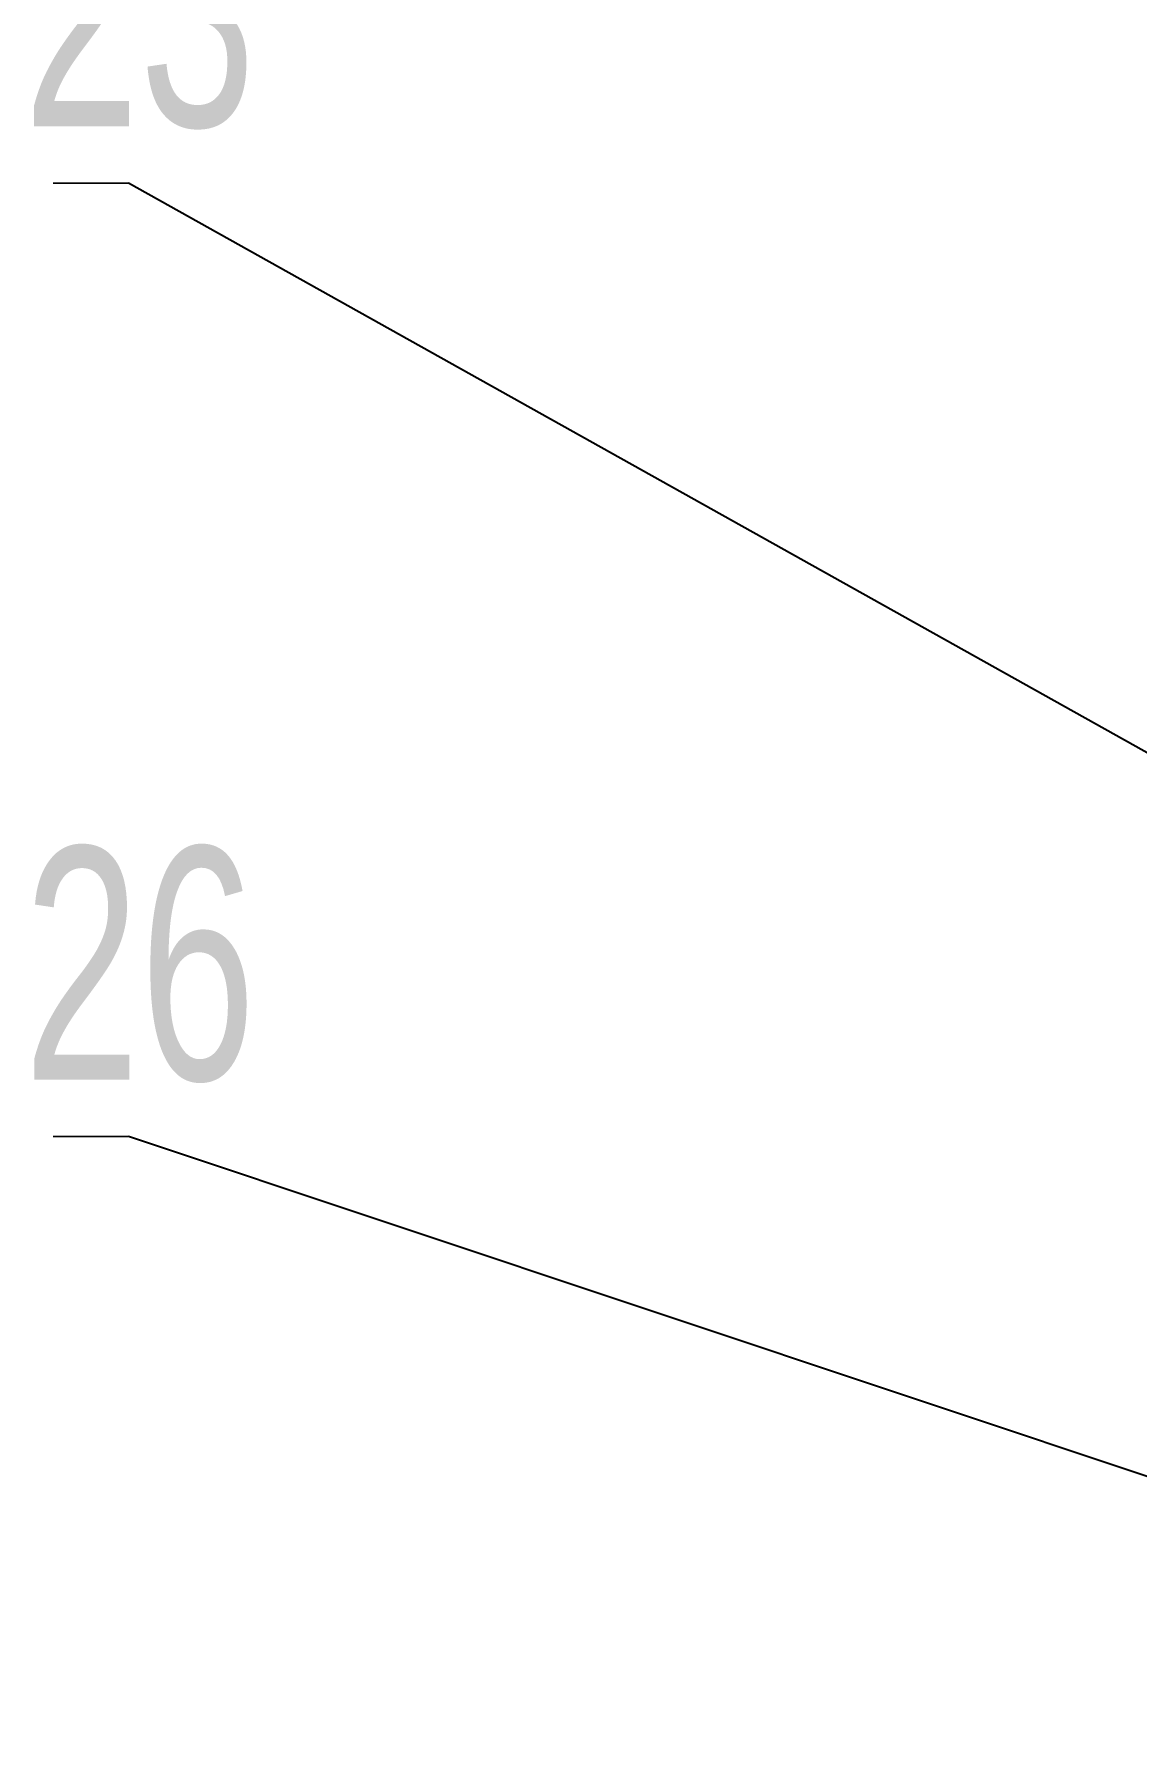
# Model space of a CAD drawing. Header units: millimetres. Extents: x 13 to 7248, y -1201 to 1478.
# Drawn here: x 820.7 to 903.7, y 1251.2 to 1379.1 of the extents above; entities that cross this region are included whole.
import ezdxf

# ---------------------------------------------------------------- set-up
doc = ezdxf.new("R2010")
doc.units = ezdxf.units.MM
doc.header["$LTSCALE"] = 5
doc.linetypes.add('SLD-实线', pattern=[0])
doc.layers.get('0').update_dxf_attribs({"lineweight": 30})
doc.layers.add('标注线', color=4, linetype='SLD-实线')
doc.styles.add('SLDTEXTSTYLE4', font='', dxfattribs={"width": 0.67})
doc.styles.get("Standard").update_dxf_attribs({"font": ''})
doc.styles.get('SLDTEXTSTYLE4').set_extended_font_data('汉仪长仿宋体')
doc.styles.get('Standard').set_extended_font_data('SimSun')
doc.dimstyles.new('SLDDIMSTYLE0', dxfattribs={"dimtxt": 0.18, "dimasz": 4, "dimexe": 0, "dimexo": 0.0625, "dimgap": 0, "dimtad": 0, "dimtih": 1, "dimtoh": 1, "dimdec": 0, "dimrnd": 1e-09, "dimzin": 0, "dimdsep": 46, "dimtxsty": 'Standard', "dimblk1": 'DOT', "dimblk2": 'DOT', "dimsah": 1, "dimcen": 0.09, "dimadec": 0, "dimazin": 0, "dimtfac": 4, "dimtdec": 0, "dimtofl": 0, "dimtmove": 0, "dimatfit": 3, "dimldrblk": 'DOT', "dimfxl": 0, "dimfrac": 2, "dimtolj": 1, "dimtzin": 0, "dimarcsym": 0})

# ---------------------------------------------------------------- blocks, each defined once
blk = doc.blocks.new('SW_NOTE_31')
at = {"color": 0, "linetype": 'SLD-实线', "lineweight": 15}
for p, q in [((-5.66, 0), (0, 0)), ((0, 0), (-5.66, 0)), ((-5.66, 0), (0, 0)), ((0, 0), (-5.66, 0)), ((-5.66, 0), (0, 0)), ((0, 0), (-5.66, 0))]:
    blk.add_line(p, q, dxfattribs=at)
at = {"color": 0, "linetype": 'SLD-实线', "lineweight": 15, "insert": (0.84, 21.76), "char_height": 17.5, "attachment_point": 2, "style": 'SLDTEXTSTYLE4'}
blk.add_mtext('23', dxfattribs=at)
blk = doc.blocks.new('_DOT')
at = {"color": 0, "linetype": 'ByBlock', "lineweight": -2}
blk.add_line((-0.5, 0), (-1, 0), dxfattribs=at)
at = {"color": 0, "linetype": 'ByBlock', "const_width": 0.5}
blk.add_lwpolyline([(-0.25, 0, 1), (0.25, 0, 1)], format="xyb", close=True, dxfattribs=at)
blk = doc.blocks.new('SW_NOTE_34')
at = {"color": 0, "linetype": 'SLD-实线', "lineweight": 15}
for p, q in [((-5.66, 0), (0, 0)), ((0, 0), (-5.66, 0)), ((-5.66, 0), (0, 0)), ((0, 0), (-5.66, 0)), ((-5.66, 0), (0, 0)), ((0, 0), (-5.66, 0))]:
    blk.add_line(p, q, dxfattribs=at)
at = {"color": 0, "linetype": 'SLD-实线', "lineweight": 15, "insert": (0.85, 21.76), "char_height": 17.5, "attachment_point": 2, "style": 'SLDTEXTSTYLE4'}
blk.add_mtext('26', dxfattribs=at)

msp = doc.modelspace()

# ---------------------------------------------------------------- block references
at = {"layer": '标注线'}
for name, p in [('SW_NOTE_31', (827.8302, 1367.9245)), ('SW_NOTE_34', (827.8302, 1296.2264))]:
    msp.add_blockref(name, p, dxfattribs=at)

# ---------------------------------------------------------------- leaders
for points in [[(936.6513, 1307.0176), (827.8302, 1367.9245)], [(956.6221, 1253.2171), (827.8302, 1296.2264)]]:
    msp.add_leader(points, dimstyle='SLDDIMSTYLE0', dxfattribs=at)

doc.saveas('drawing.dxf')
